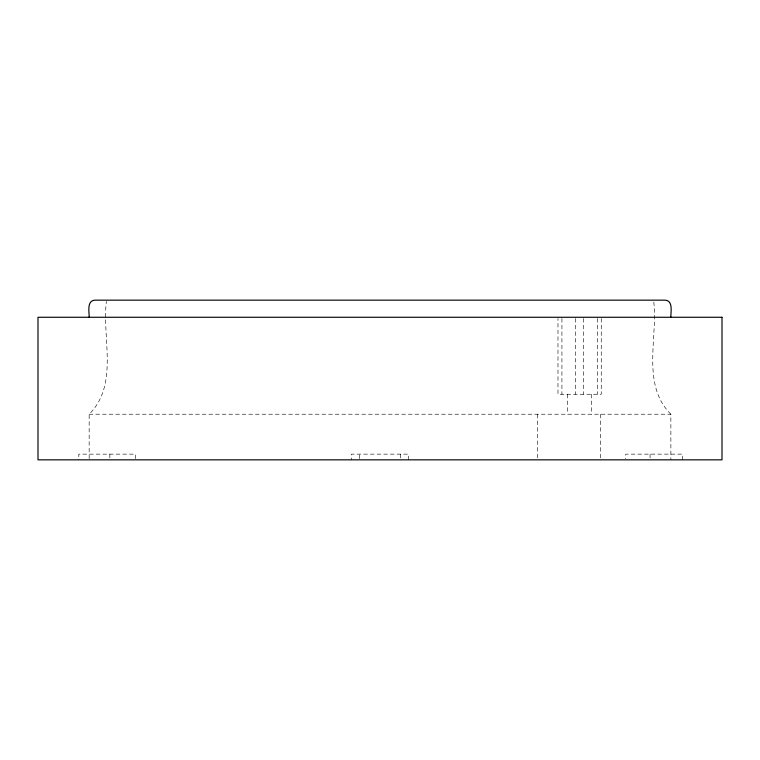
<?xml version="1.0" encoding="UTF-8"?>
<svg xmlns="http://www.w3.org/2000/svg" width="760" height="760" viewBox="0 0 760 760"><rect width="100%" height="100%" fill="white"/><g stroke="black" fill="none" stroke-linecap="round" stroke-linejoin="round"><path stroke-width="0.57" stroke-dasharray="3.8 2.85" d="M89.157 458.669L89.157 414.219C118.94 384.788 101.849 337.801 106.409 301.34M359.385 458.698L359.385 454.138M89.157 414.219L670.861 414.219L670.88 459.838M670.861 414.219C640.841 384.446 658.322 336.974 653.581 300.162M682.48 459.838L682.48 454.138L625.67 454.138L625.67 458.698M650.066 454.138L650.066 458.698M601.255 318.449L601.255 394.259L557.982 394.259L557.982 318.449M600.533 414.219L600.533 458.669M597.312 318.449L597.312 394.259M591.593 394.259L591.593 414.219M583.566 318.449L583.566 394.259M575.672 318.449L575.672 394.259M567.644 394.259L567.644 414.219M561.925 318.449L561.925 394.259M537.32 414.219L537.32 458.669M408.367 459.838L408.367 454.138L351.338 454.138L351.338 459.838M400.349 454.138L400.349 458.698M135.318 458.698L135.318 454.138L78.812 454.138L78.812 459.838M109.858 454.138L109.858 458.698"/><path stroke-width="1.14" d="M89.157 317.272C89.338 312.132 86.554 300.666 94.867 300.162L665.142 300.162C673.455 300.666 670.672 312.132 670.861 317.272M722 317.272L38 317.272L38 459.838L722 459.838L722 317.272"/></g></svg>
